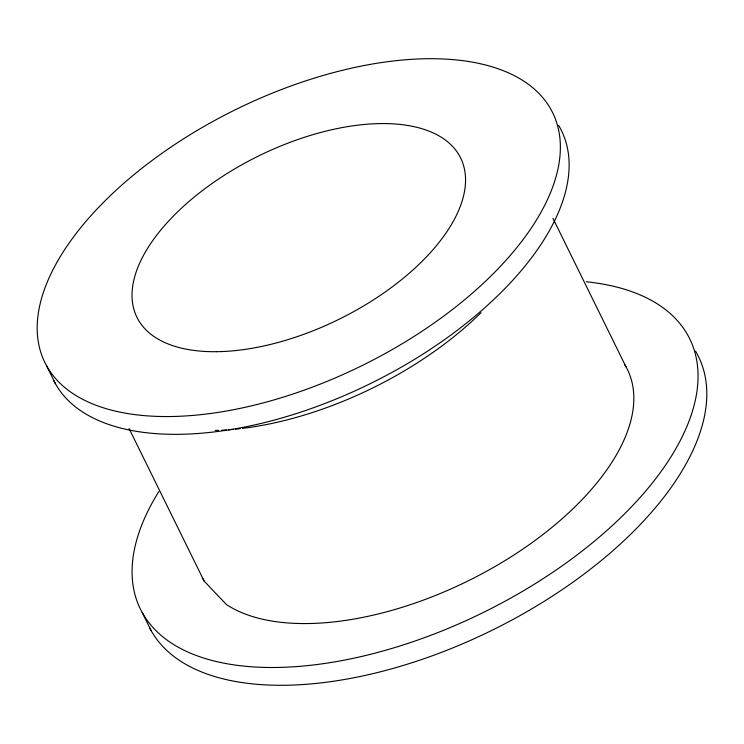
<?xml version="1.0" encoding="UTF-8"?>
<svg xmlns="http://www.w3.org/2000/svg" width="744" height="744" viewBox="0 0 744 744"><rect width="100%" height="100%" fill="white"/><g stroke="black" fill="none" stroke-linecap="round" stroke-linejoin="round"><path stroke-width="1.12" d="M202.619 578.172A236.638 119.393 -26.2 0 0 204.154 581.12L226.381 604.491A236.638 119.393 -26.2 0 0 502.07 562.362A236.638 119.393 -26.2 0 0 624.858 364.839M552.913 218.29L625.964 366.764M129.056 428.498L204.154 581.12M46.593 365.788L55.344 383.579M142.234 612.582L150.986 630.373M695.528 351.149A306.109 154.445 -26.2 0 1 498.006 627.304A306.109 154.445 -26.2 0 1 149.423 627.415M586.319 281.771A306.109 154.445 -26.2 0 1 651.865 483.581A306.109 154.445 -26.2 0 1 277.196 667.461A306.109 154.445 -26.2 0 1 158.807 491.589M481.052 312.62A236.638 119.393 -26.2 0 1 242.414 428.386M240.079 428.665A236.638 119.393 -26.2 0 1 235.439 429.149M233.132 429.372A236.638 119.393 -26.2 0 1 228.566 429.744M226.306 429.902A236.638 119.393 -26.2 0 1 221.824 430.153M218.504 430.302A236.638 119.393 -26.2 0 1 215.23 430.395M558.632 125.373A282.953 142.755 -26.2 0 1 375.971 380.807A282.953 142.755 -26.2 0 1 53.773 380.593M216.42 351.698A180.392 91.019 -26.2 0 0 465.549 179.313A180.392 91.019 -26.2 0 0 214.374 181.889A180.392 91.019 -26.2 0 0 216.42 351.698M169.595 416.538A282.953 142.755 -26.2 0 0 560.362 146.159A282.953 142.755 -26.2 0 0 166.386 150.195A282.953 142.755 -26.2 0 0 169.595 416.538"/></g></svg>
